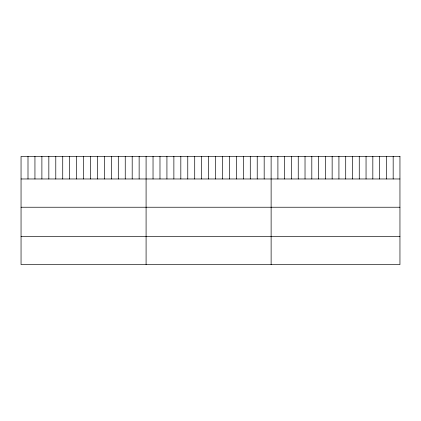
<?xml version="1.0" encoding="UTF-8"?>
<svg xmlns="http://www.w3.org/2000/svg" width="421" height="421" viewBox="0 0 421 421"><rect width="100%" height="100%" fill="white"/><g stroke="black" fill="none" stroke-linecap="round" stroke-linejoin="round"><path stroke-width="0.63" d="M21.05 178.972L399.95 178.972M21.05 207.232L399.95 207.232M21.05 236.344L399.95 236.344M393.172 156.396L393.172 178.972M386.389 156.396L386.389 178.972M379.61 156.396L379.61 178.972M372.827 156.396L372.827 178.972M366.049 156.396L366.049 178.972M359.266 156.396L359.266 178.972M352.488 156.396L352.488 178.972M345.709 156.396L345.709 178.972M338.926 156.396L338.926 178.972M332.148 156.396L332.148 178.972M325.365 156.396L325.365 178.972M318.586 156.396L318.586 178.972M311.808 156.396L311.808 178.972M305.025 156.396L305.025 178.972M298.247 156.396L298.247 178.972M291.464 156.396L291.464 178.972M284.685 156.396L284.685 178.972M277.902 156.396L277.902 178.972M271.124 156.396L271.124 264.604M264.178 156.396L264.178 178.972M257.231 156.396L257.231 178.972M250.285 156.396L250.285 178.972M243.338 156.396L243.338 178.972M236.391 156.396L236.391 178.972M229.445 156.396L229.445 178.972M222.499 156.396L222.499 178.972M215.552 156.396L215.552 178.972M208.605 156.396L208.605 178.972M201.659 156.396L201.659 178.972M194.713 156.396L194.713 178.972M187.766 156.396L187.766 178.972M180.82 156.396L180.82 178.972M173.873 156.396L173.873 178.972M166.927 156.396L166.927 178.972M159.98 156.396L159.98 178.972M153.034 156.396L153.034 178.972M146.087 156.396L146.087 264.604M139.14 156.396L139.14 178.972M132.194 156.396L132.194 178.972M125.248 156.396L125.248 178.972M118.301 156.396L118.301 178.972M111.355 156.396L111.355 178.972M104.408 156.396L104.408 178.972M97.461 156.396L97.461 178.972M90.515 156.396L90.515 178.972M83.569 156.396L83.569 178.972M76.622 156.396L76.622 178.972M69.675 156.396L69.675 178.972M62.729 156.396L62.729 178.972M55.782 156.396L55.782 178.972M48.836 156.396L48.836 178.972M41.889 156.396L41.889 178.972M34.943 156.396L34.943 178.972M27.997 156.396L27.997 178.972M399.95 156.396L21.05 156.396L21.05 264.604L399.95 264.604L399.95 156.396"/></g></svg>
